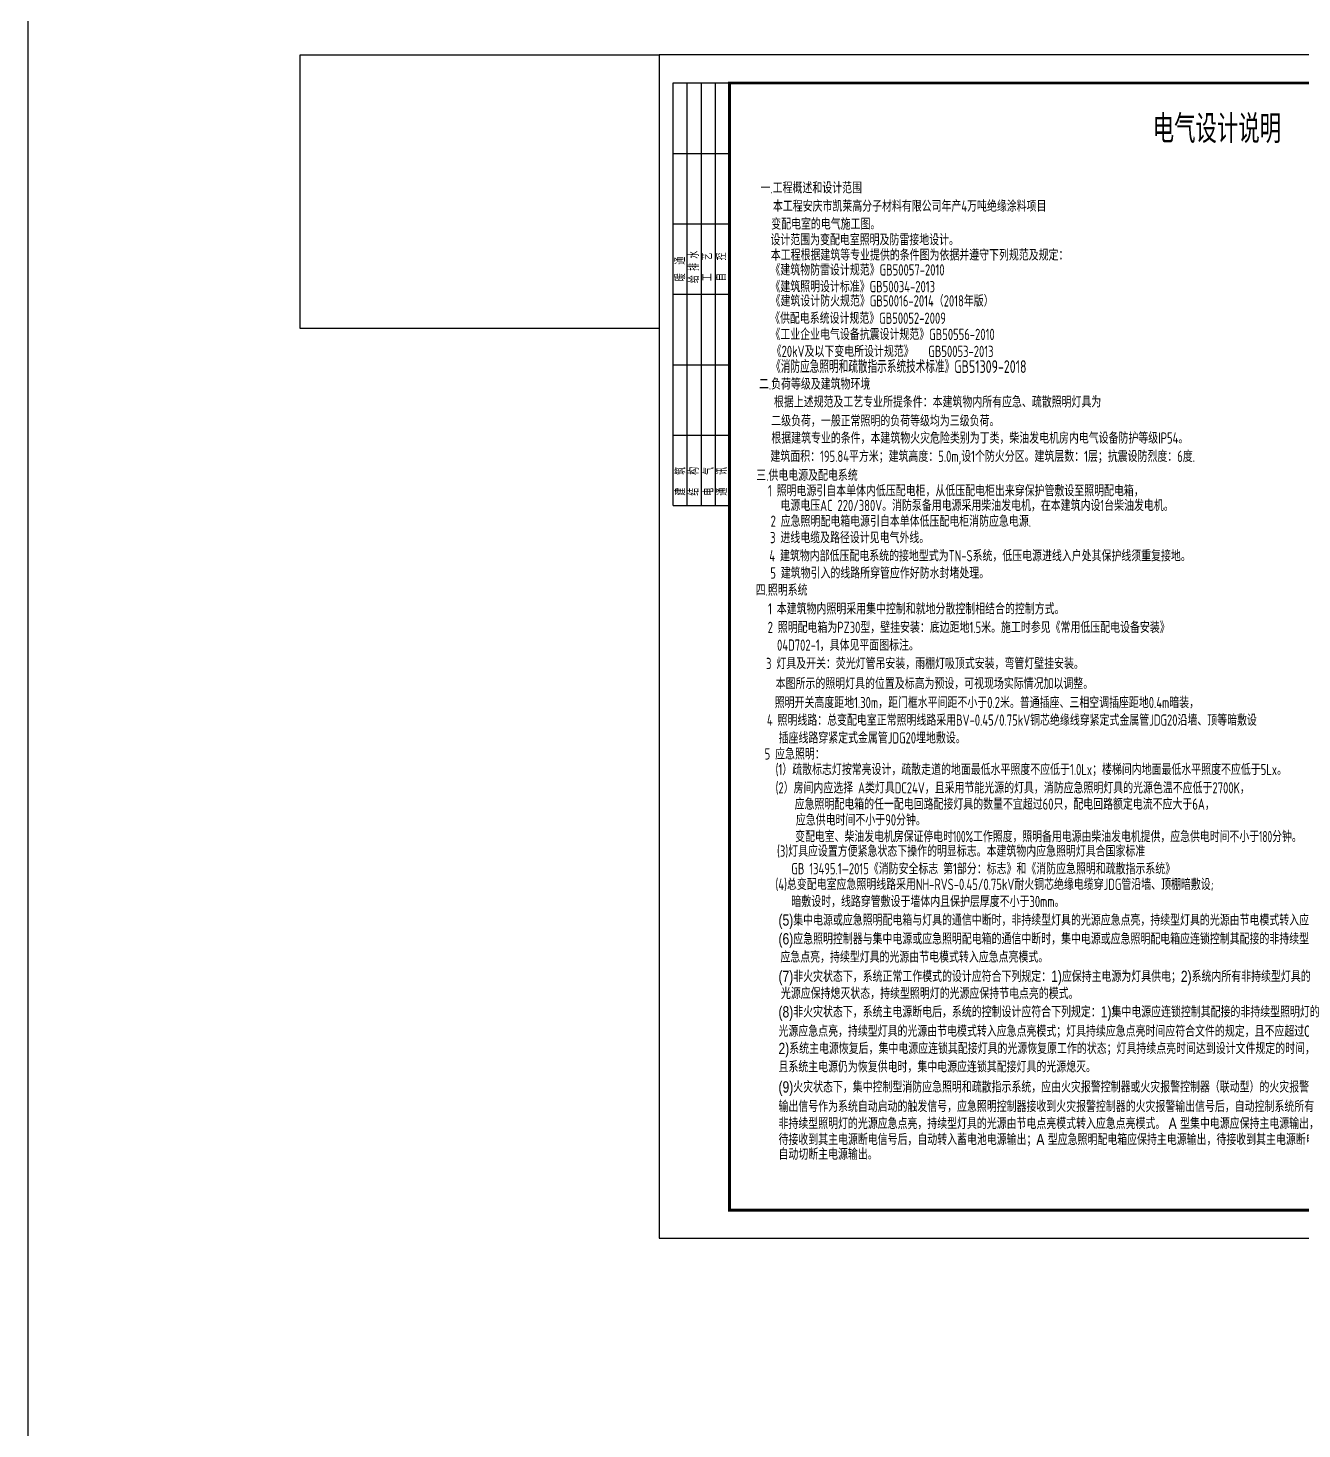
# Model space of a CAD drawing. Extents: x 5211311 to 5622788, y -441754 to -251897.
# Drawn here: x 5211311 to 5256521, y -346825 to -297109 of the extents above; entities that cross this region are included whole.
import ezdxf

# ---------------------------------------------------------------- set-up
doc = ezdxf.new("R2010")
doc.units = 0
doc.header["$LTSCALE"] = 1000
doc.header["$MEASUREMENT"] = 0
doc.layers.get('0').update_dxf_attribs({"linetype": 'CONTINUOUS'})
for name, color, linetype in [('PUB_TITLE', 4, 'CONTINUOUS'), ('WALL', 2, 'CONTINUOUS'), ('WIRE-照明', 1, 'CONTINUOUS'), ('电气', 3, 'CONTINUOUS')]:
    doc.layers.add(name, color=color, linetype=linetype)
doc.styles.add('SCEI', font='hdtxt.shx', dxfattribs={"width": 0.8, "height": 400, "bigfont": 'hdhztxt.shx'})
doc.styles.add('sceic', font='sceie.shx', dxfattribs={"width": 0.8, "bigfont": 'sceic.shx'})
doc.styles.add('sceie', font='sceie.shx', dxfattribs={"width": 0.7, "bigfont": 'sceic.shx'})
doc.styles.get("Standard").update_dxf_attribs({"font": 'GBENOR', "bigfont": 'GBCBIG'})

# ---------------------------------------------------------------- blocks, each defined once
blk = doc.blocks.new('$titleblk$00000095')
for p, q in [((-150, 20), (-150, 0)), ((-150, 20), (0, 20)), ((-125, 20), (-125, 0)), ((-100, 20), (-100, 0)), ((-75, 20), (-75, 0)), ((-75, 20), (-75, 0)), ((-50, 20), (-50, 0)), ((-25, 20), (-25, 0)), ((0, 20), (0, 0)), ((-150, 15), (-75, 15)), ((-75, 15), (0, 15)), ((-150, 10), (-75, 10)), ((-75, 10), (0, 10)), ((-150, 5), (-75, 5)), ((-75, 5), (0, 5))]:
    blk.add_line(p, q)
at = {"width": 0.8}
for s, p in [('建   筑', (-146.45, 15.65)), ('暖  通', (-70.35, 15.73)), ('结   构', (-146.45, 10.91)), ('给 排 水', (-71.03, 10.9)), ('工   艺', (-70.35, 6.13)), ('电   气', (-146.45, 5.65)), ('自   控', (-70.35, 1.24)), ('通   讯', (-146.45, 0.88))]:
    blk.add_text(s, height=3.509, dxfattribs=at).set_placement(p)

msp = doc.modelspace()

# ---------------------------------------------------------------- linework, layer by layer
at = {"layer": 'PUB_TITLE'}
msp.add_lwpolyline([(5233706, -340058.5), (5293106, -340058.5), (5293106, -298058.5), (5233706, -298058.5)], close=True, dxfattribs=at)
at = {"layer": 'PUB_TITLE', "const_width": 100}
msp.add_lwpolyline([(5236206, -339058.5), (5292106, -339058.5), (5292106, -299058.5), (5236206, -299058.5)], close=True, dxfattribs=at)
at = {"layer": 'WALL', "color": 1, "ltscale": 10}
msp.add_lwpolyline([(5220974.3, -298058.5), (5233706, -298058.5), (5233706, -307773.6), (5220974.3, -307773.6)], close=True, dxfattribs=at)
at = {"layer": 'WIRE-照明'}
msp.add_lwpolyline([(5211311, -251896.5), (5622788, -251896.5), (5622788, -441753.9), (5211311, -441753.9)], close=True, dxfattribs=at)

# ---------------------------------------------------------------- block references
at = {"layer": 'PUB_TITLE', "xscale": 100, "yscale": 100, "zscale": 100, "rotation": 90}
msp.add_blockref('$titleblk$00000095', (5236206, -299058.5), dxfattribs=at)

# ---------------------------------------------------------------- texts
at = {"layer": '电气', "color": 2, "style": 'SCEI', "width": 0.8}
msp.add_text('电气设计说明', height=1000, dxfattribs=at).set_placement((5251221.9, -301191.6))
at = {"layer": '电气'}
for s, height, style, width, p in [('一.工程概述和设计范围', 400, 'sceic', 0.8, (5237305.5, -302979.4)), ('本工程安庆市凯莱高分子材料有限公司年产4万吨绝缘涂料项目', 400, 'sceic', 0.8, (5237745.3, -303629)), ('变配电室的电气施工图。', 400, 'sceic', 0.8, (5237685.3, -304263.5)), ('设计范围为变配电室照明及防雷接地设计。', 400, 'sceic', 0.8, (5237658.4, -304822)), ('本工程根据建筑等专业提供的条件图为依据并遵守下列规范及规定：', 400, 'sceic', 0.8, (5237671.9, -305362.9)), ('《建筑物防雷设计规范》GB50057-2010', 400, 'sceic', 0.8, (5237658.4, -305893)), ('《建筑照明设计标准》GB50034-2013', 400, 'sceic', 0.8, (5237658.4, -306487)), ('《建筑设计防火规范》GB50016-2014（2018年版）', 400, 'sceic', 0.8, (5237664.1, -306992.7)), ('《供配电系统设计规范》GB50052-2009', 400, 'sceic', 0.8, (5237645, -307607.1)), ('《工业企业电气设备抗震设计规范》GB50556-2010', 400, 'sceic', 0.8, (5237658.4, -308181.3)), ('《20kV及以下变电所设计规范》   GB50053-2013', 400, 'sceic', 0.8, (5237701.5, -308783.9)), ('《消防应急照明和疏散指示系统技术标准》GB51309-2018', 450, 'sceic', 0.8, (5237683.6, -309350.1)), ('二.负荷等级及建筑物环境', 400, 'sceic', 0.8, (5237250, -309942.3)), ('根据上述规范及工艺专业所提条件：本建筑物内所有应急、疏散照明灯具为', 400, 'sceic', 0.8, (5237781.8, -310576.9)), ('二级负荷，一般正常照明的负荷等级均为三级负荷。', 400, 'sceic', 0.8, (5237686.8, -311249.4)), ('根据建筑专业的条件，本建筑物火灾危险类别为丁类，柴油发电机房内电气设备防护等级IP54。', 400, 'sceic', 0.8, (5237689.8, -311858.6)), ('建筑面积：195.84平方米；建筑高度：5.0m,设1个防火分区。建筑层数：1层；抗震设防烈度：6度.', 400, 'sceic', 0.8, (5237658.6, -312508.4)), ('三.供电电源及配电系统', 400, 'sceic', 0.8, (5237153.5, -313181.1)), ('1 照明电源引自本单体内低压配电柜，从低压配电柜出来穿保护管敷设至照明配电箱，', 400, 'sceic', 0.8, (5237569.6, -313727.9)), ('电源电压AC 220/380V。消防泵备用电源采用柴油发电机，在本建筑内设1台柴油发电机。', 400, 'sceic', 0.8, (5238014.8, -314251.7)), ('3 进线电缆及路径设计见电气外线。', 400, 'sceic', 0.8, (5237646.6, -315393.1)), ('4 建筑物内部低压配电系统的接地型式为TN-S系统，低压电源进线入户处其保护线须重复接地。', 400, 'sceic', 0.8, (5237618.9, -316037.2)), ('5 建筑物引入的线路所穿管应作好防水封堵处理。', 400, 'sceic', 0.8, (5237654.2, -316648.3)), ('四.照明系统', 400, 'sceic', 0.8, (5237134.9, -317254.5)), ('1 本建筑物内照明采用集中控制和就地分散控制相结合的控制方式。', 400, 'sceic', 0.8, (5237574.7, -317919.2)), ('2 照明配电箱为PZ30型，壁挂安装：底边距地1.5米。施工时参见《常用低压配电设备安装》', 400, 'sceic', 0.8, (5237559, -318577.7)), ('04D702-1，具体见平面图标注。', 400, 'sceic', 0.8, (5237892.6, -319208.2)), ('3 灯具及开关：荧光灯管吊安装，雨棚灯吸顶式安装，弯管灯壁挂安装。', 400, 'sceic', 0.8, (5237502.1, -319858.6)), ('本图所示的照明灯具的位置及标高为预设，可视现场实际情况加以调整。', 400, 'sceic', 0.8, (5237845.9, -320569.9)), ('照明开关高度距地1.30m，距门框水平间距不小于0.2米。普通插座、三相空调插座距地0.4m暗装，', 400, 'sceic', 0.8, (5237810.7, -321245.6)), ('4 照明线路：总变配电室正常照明线路采用BV-0.45/0.75kV铜芯绝缘线穿紧定式金属管JDG20沿墙、顶等暗敷设', 400, 'sceic', 0.8, (5237532.1, -321869.5)), ('插座线路穿紧定式金属管JDG20埋地敷设。', 400, 'sceic', 0.8, (5237949.8, -322500.6)), ('5 应急照明：', 400, 'sceic', 0.8, (5237451.6, -323069.4)), ('(1）疏散标志灯按常亮设计，疏散走道的地面最低水平照度不应低于1.0Lx；楼梯间内地面最低水平照度不应低于5Lx。', 400, 'sceic', 0.8, (5237841, -323621.4)), ('(2）房间内应选择 A类灯具DC24V，且采用节能光源的灯具，消防应急照明灯具的光源色温不应低于2700K，', 400, 'sceic', 0.8, (5237841, -324273.3)), ('应急照明配电箱的任一配电回路配接灯具的数量不宜超过60只，配电回路额定电流不应大于6A，', 400, 'sceic', 0.8, (5238517.8, -324850)), ('应急供电时间不小于90分钟。', 400, 'sceic', 0.8, (5238560.8, -325411.1)), ('变配电室、柴油发电机房保证停电时100%%%工作照度，照明备用电源由柴油发电机提供，应急供电时间不小于180分钟。', 400, 'sceie', 0.7, (5238535.1, -326001.9)), ('(3)灯具应设置方便紧急状态下操作的明显标志。本建筑物内应急照明灯具合国家标准', 400, 'sceic', 0.8, (5237892.1, -326519.4)), ('GB 13495.1—2015《消防安全标志 第1部分：标志》和《消防应急照明和疏散指示系统》', 400, 'sceic', 0.8, (5238399, -327143.1)), ('暗敷设时，线路穿管敷设于墙体内且保护层厚度不小于30mm。', 400, 'sceic', 0.8, (5238401.2, -328305.6)), ('(5)集中电源或应急照明配电箱与灯具的通信中断时，非持续型灯具的光源应急点亮，持续型灯具的光源由节电模式转入应急点亮模式。', 400, 'SCEI', 0.8, (5237944.1, -328964)), ('(6)应急照明控制器与集中电源或应急照明配电箱的通信中断时，集中电源或应急照明配电箱应连锁控制其配接的非持续型照明灯的光源', 400, 'SCEI', 0.8, (5237944.1, -329629.5)), ('应急点亮，持续型灯具的光源由节电模式转入应急点亮模式。', 400, 'SCEI', 0.8, (5238011.6, -330275.5)), ('(7)非火灾状态下，系统正常工作模式的设计应符合下列规定：1)应保持主电源为灯具供电；2)系统内所有非持续型灯具的', 400, 'SCEI', 0.8, (5237944.1, -330963.5)), ('光源应保持熄灭状态，持续型照明灯的光源应保持节电点亮的模式。', 400, 'SCEI', 0.8, (5238030.6, -331568.5)), ('(8)非火灾状态下，系统主电源断电后，系统的控制设计应符合下列规定：1)集中电源应连锁控制其配接的非持续型照明灯的', 400, 'SCEI', 0.8, (5237944.1, -332222.5)), ('光源应急点亮，持续型灯具的光源由节电模式转入应急点亮模式；灯具持续应急点亮时间应符合文件的规定，且不应超过0.5h。', 400, 'SCEI', 0.8, (5237944.1, -332907.5)), ('2)系统主电源恢复后，集中电源应连锁其配接灯具的光源恢复原工作的状态；灯具持续点亮时间达到设计文件规定的时间，', 400, 'SCEI', 0.8, (5237944.1, -333521)), ('且系统主电源仍为恢复供电时，集中电源应连锁其配接灯具的光源熄灭。', 400, 'SCEI', 0.8, (5237944.1, -334172)), ('(9)火灾状态下，集中控制型消防应急照明和疏散指示系统，应由火灾报警控制器或火灾报警控制器（联动型）的火灾报警', 400, 'SCEI', 0.8, (5237944.1, -334886.5)), ('输出信号作为系统自动启动的触发信号，应急照明控制器接收到火灾报警控制器的火灾报警输出信号后，自动控制系统所有', 400, 'SCEI', 0.8, (5237944.1, -335577.5)), ('非持续型照明灯的光源应急点亮，持续型灯具的光源由节电点亮模式转入应急点亮模式。 A 型集中电源应保持主电源输出， ', 400, 'SCEI', 0.8, (5237944.1, -336183)), ('待接收到其主电源断电信号后，自动转入蓄电池电源输出；A 型应急照明配电箱应保持主电源输出，待接收到其主电源断电信号后，', 400, 'SCEI', 0.8, (5237944.1, -336752.5)), ('自动切断主电源输出。', 400, 'SCEI', 0.8, (5237944.1, -337273))]:
    msp.add_text(s, height=height, dxfattribs=dict(at, style=style, width=width)).set_placement(p)
at = {"layer": '电气', "color": 1, "style": 'sceic', "width": 0.8}
for s, p in [('2 应急照明配电箱电源引自本单体低压配电柜消防应急电源.', (5237663.2, -314810.5)), ('(4)总变配电室应急照明线路采用NH-RVS-0.45/0.75kV耐火铜芯绝缘电缆穿JDG管沿墙、顶棚暗敷设;', (5237836.4, -327697.4))]:
    msp.add_text(s, height=400, dxfattribs=at).set_placement(p)

doc.saveas('drawing.dxf')
